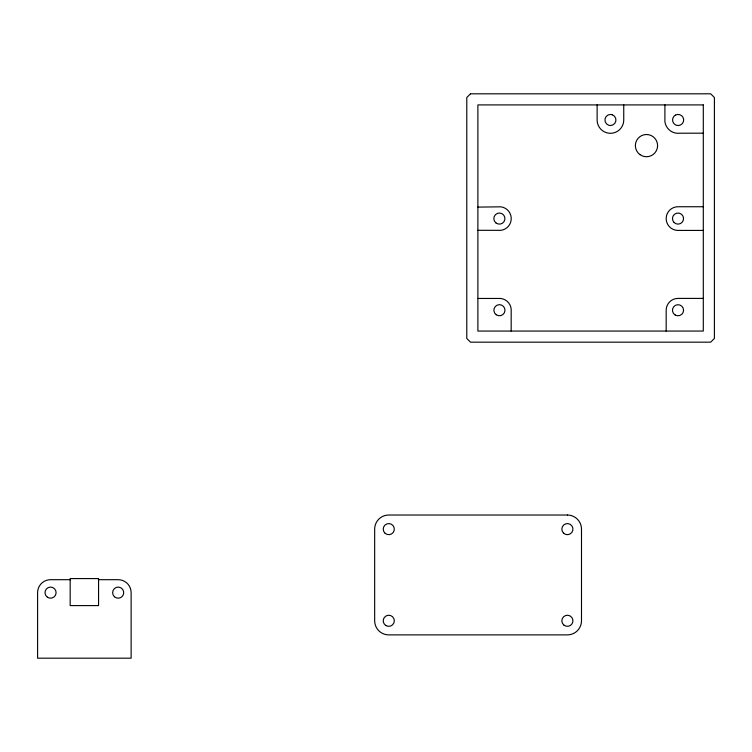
<?xml version="1.0" encoding="UTF-8"?>
<svg xmlns="http://www.w3.org/2000/svg" width="752" height="752" viewBox="0 0 752 752"><rect width="100%" height="100%" fill="white"/><g stroke="black" fill="none" stroke-linecap="round" stroke-linejoin="round"><path stroke-width="1.13" d="M477.887 207.11L500.785 206.819A11.844 11.844 0 0 1 511.153 219.979A11.844 11.844 0 0 1 497.993 230.338L477.887 230.3M703.299 133.179L679.723 133.217A13.329 13.329 0 0 1 664.9 121.58L664.918 104.913M703.299 206.744L678.379 206.744A11.844 11.844 0 0 0 666.178 218.212A11.844 11.844 0 0 0 677.646 230.422L703.299 230.422M477.887 298.459L500.597 298.459A11.844 11.844 0 0 1 511.172 311.45L511.172 331.059M703.299 298.403L678.013 298.403A11.844 11.844 0 0 0 666.169 310.247L666.169 331.059M70.378 579.689L50.553 579.689A12.953 12.953 0 0 0 37.6 592.642L37.6 658.188L131.13 658.188L131.13 592.642A12.953 12.953 0 0 0 118.177 579.689L98.352 579.689M623.746 104.913L623.746 119.38A13.329 13.329 0 0 1 611.047 133.301A13.329 13.329 0 0 1 597.126 120.593L597.126 104.913M470.489 93.812L466.785 97.516L466.785 338.466L470.489 342.169L710.696 342.169L714.4 338.466L714.4 97.516L710.696 93.812L470.489 93.812M675.428 115.131L674.262 115.996A5.555 5.555 0 0 0 675.277 124.747L676.603 125.321A5.555 5.555 0 0 0 683.643 119.352A5.555 5.555 0 0 0 675.428 115.131M703.299 104.913L477.887 104.913L477.887 331.059L703.299 331.059L703.299 104.913M567.393 515.026L388.765 515.026A14.1 14.1 0 0 0 374.665 529.126L374.665 620.785A14.1 14.1 0 0 0 388.765 634.885L567.393 634.885A14.1 14.1 0 0 0 581.493 620.785L581.493 529.126A14.1 14.1 0 0 0 567.393 515.026M98.559 578.579L70.171 578.579L70.171 605.595L98.559 605.595L98.559 578.579M612.231 114.736L610.812 114.445A5.555 5.555 0 0 0 608.65 125.236L610.069 125.528A5.555 5.555 0 0 0 612.231 114.736M114.492 596.797A5.555 5.555 0 0 0 123.619 593.751A5.555 5.555 0 0 0 116.419 587.378A5.555 5.555 0 0 0 114.492 596.797M47.385 597.201A5.555 5.555 0 0 0 56.09 593.102A5.555 5.555 0 0 0 48.194 587.613A5.555 5.555 0 0 0 47.385 597.201M639.971 154.611A11.101 11.101 0 0 0 657.53 146.762A11.101 11.101 0 0 0 641.954 135.482A11.101 11.101 0 0 0 639.971 154.611M496.264 314.778A5.555 5.555 0 0 0 504.968 310.689A5.555 5.555 0 0 0 497.072 305.19A5.555 5.555 0 0 0 496.264 314.778M495.906 222.902A5.555 5.555 0 0 0 504.874 219.443A5.555 5.555 0 0 0 497.401 213.399A5.555 5.555 0 0 0 495.906 222.902M674.102 222.517A5.555 5.555 0 0 0 683.38 220.007A5.555 5.555 0 0 0 676.565 213.22A5.555 5.555 0 0 0 674.102 222.517M675.202 315.032A5.555 5.555 0 0 0 683.568 310.285A5.555 5.555 0 0 0 675.277 305.415A5.555 5.555 0 0 0 675.202 315.032M563.84 625.053A5.555 5.555 0 0 0 572.864 621.735A5.555 5.555 0 0 0 565.476 615.578A5.555 5.555 0 0 0 563.84 625.053M563.605 533.187A5.555 5.555 0 0 0 572.798 530.376A5.555 5.555 0 0 0 565.767 523.815A5.555 5.555 0 0 0 563.605 533.187M385.109 533.3A5.555 5.555 0 0 0 394.217 530.207A5.555 5.555 0 0 0 386.989 523.871A5.555 5.555 0 0 0 385.109 533.3M385.992 625.598A5.555 5.555 0 0 0 394.321 620.785A5.555 5.555 0 0 0 385.992 615.982A5.555 5.555 0 0 0 385.992 625.598"/></g></svg>
